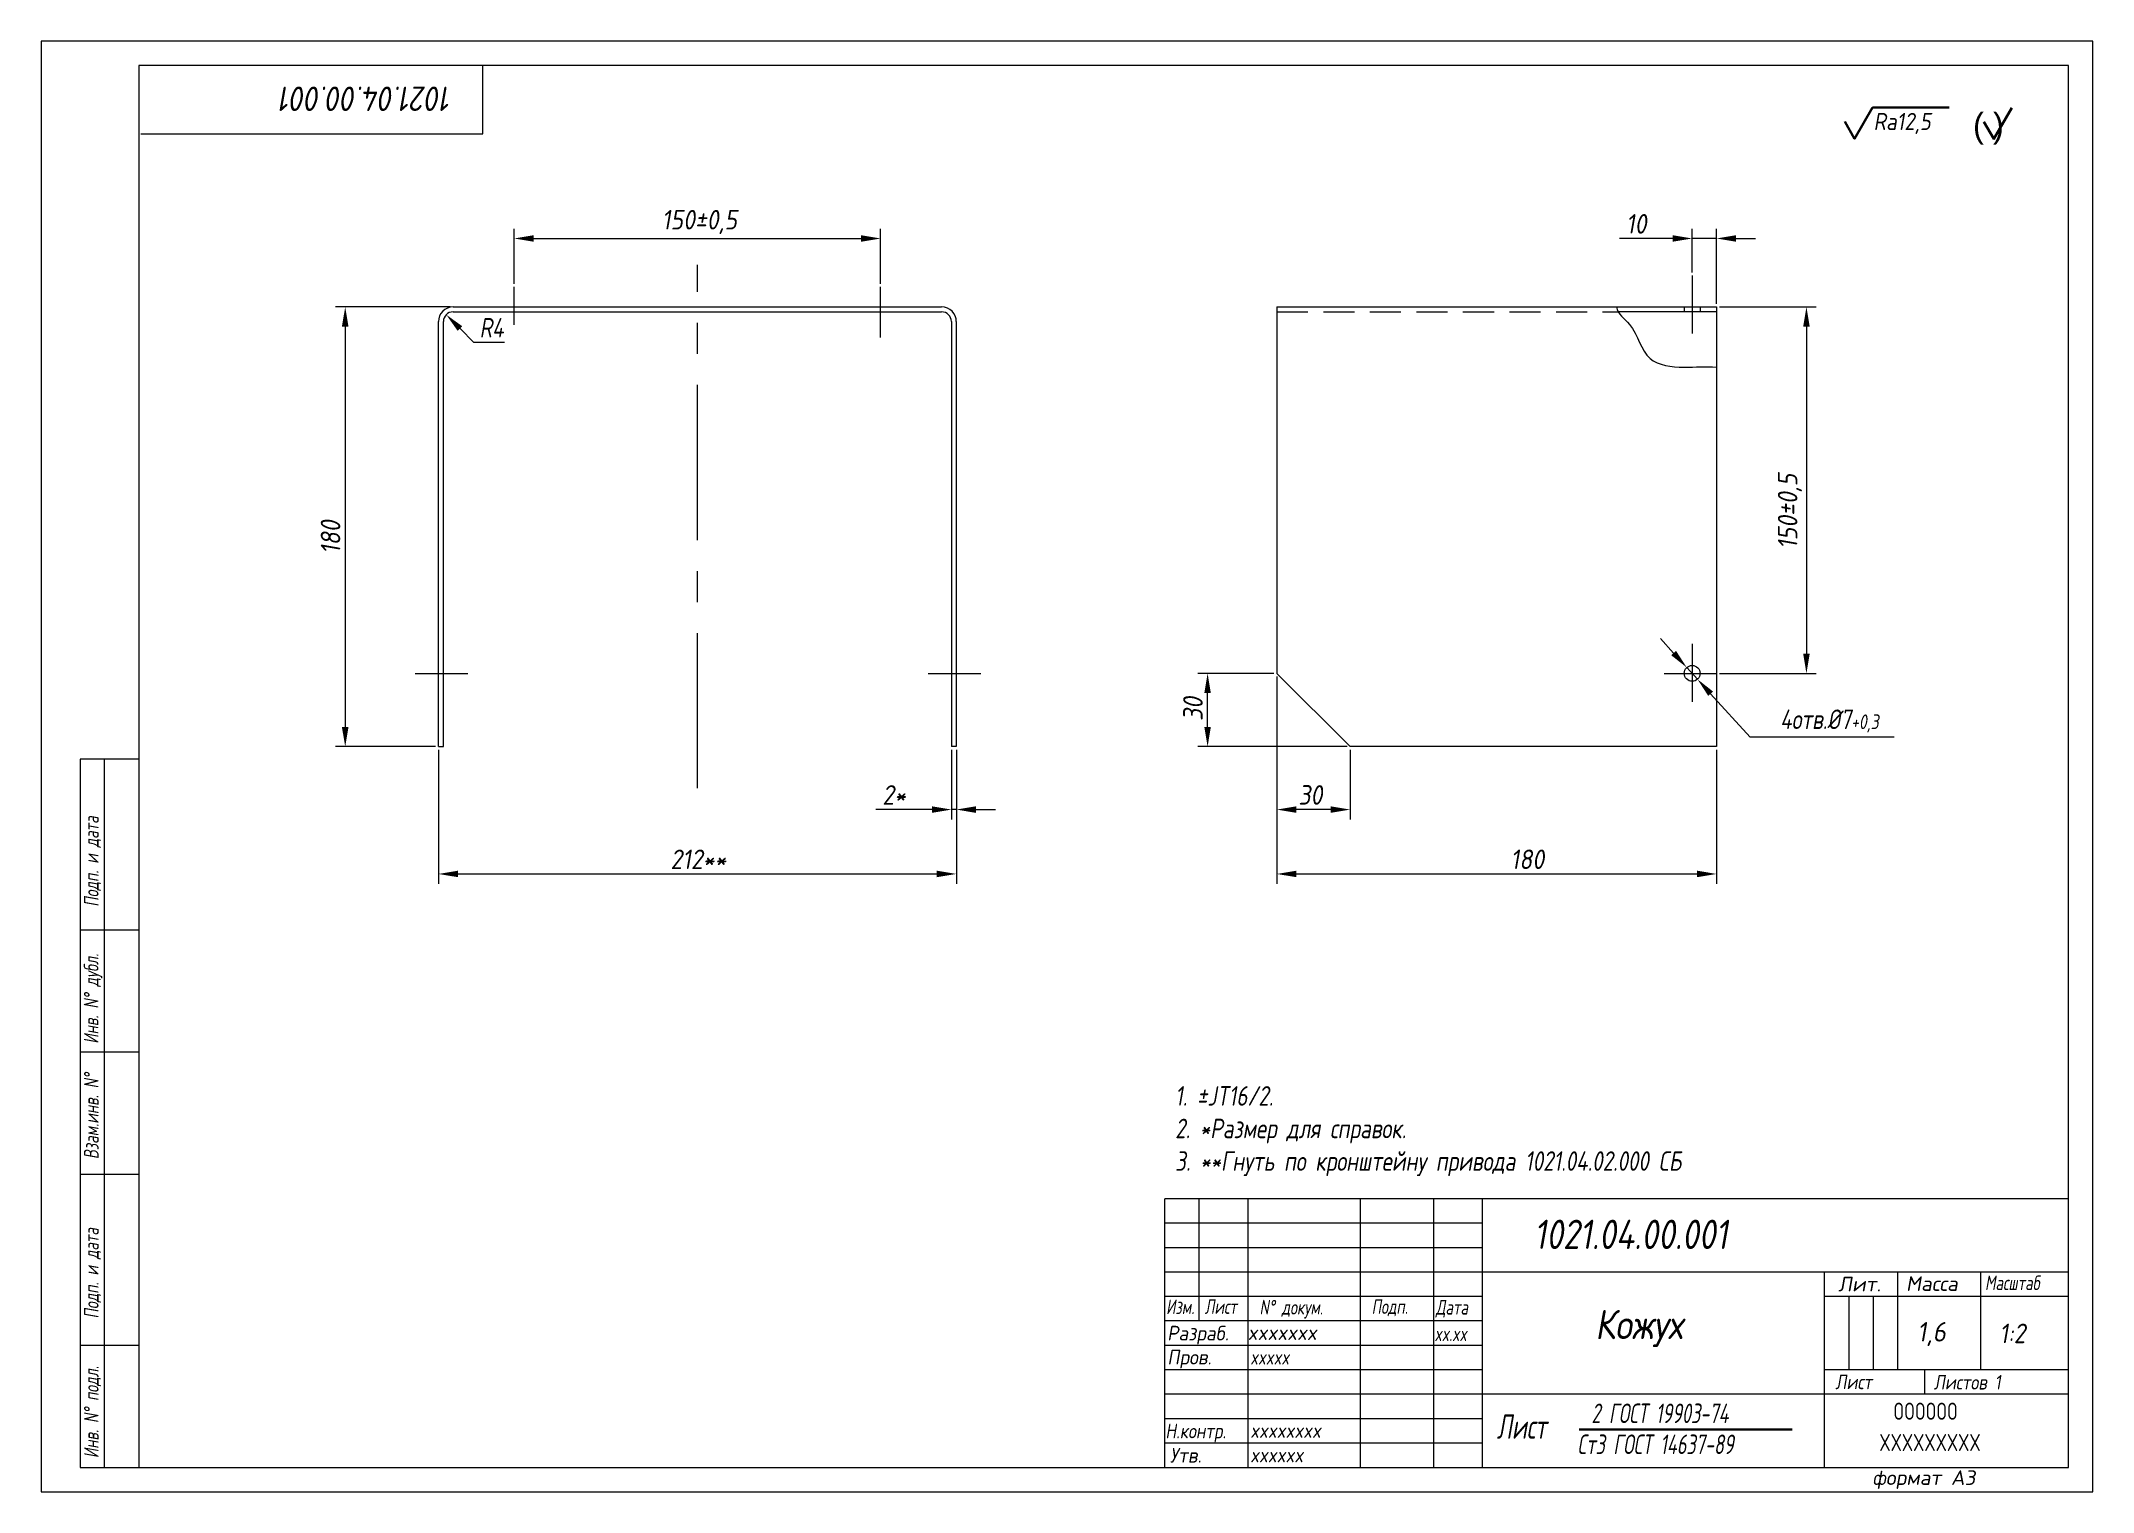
# Model space of a CAD drawing. Header units: millimetres. Extents: x 1490 to 2788, y -4564 to 680.
# Drawn here: x 1489.8 to 1909.8, y 382.9 to 679.9 of the extents above.
import ezdxf

# ---------------------------------------------------------------- set-up
doc = ezdxf.new("R2010")
doc.units = ezdxf.units.MM
doc.linetypes.add('CENTER', pattern=[50.8, 31.75, -6.35, 6.35, -6.35])
doc.linetypes.add('HIDDEN', pattern=[9.525, 6.35, -3.175])
for name, color, linetype, lineweight in [('Ax', 1, 'CENTER', 18), ('Dim', 3, 'Continuous', 40), ('Hidden', 6, 'HIDDEN', 18), ('Slim', 8, 'Continuous', 18), ('Text', 2, 'Continuous', 40), ('Wide', 31, 'Continuous', 60)]:
    doc.layers.add(name, color=color, linetype=linetype, lineweight=lineweight)
doc.styles.add('курсив', font='romans.shx', dxfattribs={"oblique": 10})
doc.styles.add('курсив 0_75', font='romans.shx', dxfattribs={"width": 0.75, "oblique": 10})
doc.styles.add('курсив 0_85', font='romans.shx', dxfattribs={"width": 0.85, "oblique": 10})
doc.dimstyles.new('к1_1св', dxfattribs={"dimtxt": 4, "dimasz": 4, "dimexe": 2, "dimexo": 0.625, "dimgap": 1, "dimtad": 1, "dimtoh": 1, "dimtxsty": 'курсив 0_75', "dimcen": 0, "dimadec": 0, "dimazin": 0, "dimtfac": 1, "dimtmove": 0, "dimatfit": 3, "dimldrblk": 'DOTSMALL', "dimfxl": 1, "dimlwd": 18, "dimlwe": 18, "dimarcsym": 0})
doc.dimstyles.new('к1_2', dxfattribs={"dimtxt": 4, "dimasz": 4, "dimexe": 2, "dimexo": 0.625, "dimgap": 1, "dimtad": 1, "dimlfac": 2, "dimtxsty": 'курсив 0_85', "dimcen": 0, "dimadec": 1, "dimazin": 0, "dimtfac": 1, "dimtmove": 0, "dimatfit": 3, "dimldrblk": 'DOTSMALL', "dimfxl": 1, "dimlwd": 18, "dimlwe": 18, "dimarcsym": 0})
doc.dimstyles.new('к1_2с', dxfattribs={"dimtxt": 4, "dimasz": 4, "dimexe": 2, "dimexo": 0.625, "dimgap": 1, "dimtad": 1, "dimlfac": 2, "dimtxsty": 'курсив 0_85', "dimcen": 0, "dimadec": 1, "dimazin": 0, "dimtfac": 1, "dimtmove": 0, "dimatfit": 3, "dimldrblk": 'DOTSMALL', "dimfxl": 1, "dimlwd": 18, "dimlwe": 18, "dimarcsym": 0})

# ---------------------------------------------------------------- blocks, each defined once
blk = doc.blocks.new('*D348')
at = {"layer": 'Defpoints', "color": 0, "transparency": 16777216}
for p in [(1571.11, 535.45), (1677.11, 535.45), (1677.11, 509.39)]:
    blk.add_point(p, dxfattribs=at)
at = {"layer": 'Dim', "color": 0, "lineweight": 18, "transparency": 16777216}
for p, q in [((1571.11, 534.83), (1571.11, 507.39)), ((1677.11, 534.83), (1677.11, 507.39)), ((1575.11, 509.39), (1673.11, 509.39))]:
    blk.add_line(p, q, dxfattribs=at)
at = {"layer": 'Dim', "color": 0, "transparency": 16777216}
for points in [[(1575.11, 510.06), (1575.11, 508.73), (1571.11, 509.39)], [(1673.11, 510.06), (1673.11, 508.73), (1677.11, 509.39)]]:
    blk.add_solid(points, dxfattribs=at)
at = {"layer": 'Dim', "color": 0, "transparency": 16777216, "insert": (1624.31, 512.39), "char_height": 4, "attachment_point": 5, "style": 'курсив 0_85'}
blk.add_mtext('212{\\H0.75x;\\S^ ;}**', dxfattribs=at)
blk = doc.blocks.new('_DotSmall')
at = {"color": 0, "linetype": 'ByBlock', "const_width": 0.5}
blk.add_lwpolyline([(-122670.93, 17467.94, 1), (-122670.8, 17467.94, 1)], format="xyb", close=True, dxfattribs=at)
blk = doc.blocks.new('*D349')
at = {"layer": 'Defpoints', "color": 0, "transparency": 16777216}
for p in [(1574.11, 625.45), (1552.02, 535.45), (1571.11, 535.45)]:
    blk.add_point(p, dxfattribs=at)
at = {"layer": 'Dim', "color": 0, "lineweight": 18, "transparency": 16777216}
for p, q in [((1573.48, 625.45), (1550.02, 625.45)), ((1552.02, 621.45), (1552.02, 539.45)), ((1570.48, 535.45), (1550.02, 535.45))]:
    blk.add_line(p, q, dxfattribs=at)
at = {"layer": 'Dim', "color": 0, "transparency": 16777216}
for points in [[(1551.35, 621.45), (1552.69, 621.45), (1552.02, 625.45)], [(1551.35, 539.45), (1552.69, 539.45), (1552.02, 535.45)]]:
    blk.add_solid(points, dxfattribs=at)
at = {"layer": 'Dim', "color": 0, "transparency": 16777216, "insert": (1549.02, 578.32), "char_height": 4, "attachment_point": 5, "rotation": 90, "style": 'курсив 0_85'}
blk.add_mtext('180', dxfattribs=at)
blk = doc.blocks.new('*D350')
at = {"layer": 'Defpoints', "color": 0, "transparency": 16777216}
for p in [(1661.61, 639.47), (1586.61, 629.55), (1661.61, 629.55)]:
    blk.add_point(p, dxfattribs=at)
at = {"layer": 'Dim', "color": 0, "lineweight": 18, "transparency": 16777216}
for p, q in [((1586.61, 630.17), (1586.61, 641.47)), ((1590.61, 639.47), (1657.61, 639.47)), ((1661.61, 630.17), (1661.61, 641.47))]:
    blk.add_line(p, q, dxfattribs=at)
at = {"layer": 'Dim', "color": 0, "transparency": 16777216}
for points in [[(1590.61, 640.14), (1590.61, 638.8), (1586.61, 639.47)], [(1657.61, 640.14), (1657.61, 638.8), (1661.61, 639.47)]]:
    blk.add_solid(points, dxfattribs=at)
at = {"layer": 'Dim', "color": 0, "transparency": 16777216, "insert": (1624.54, 642.85), "char_height": 4, "attachment_point": 5, "style": 'курсив 0_85'}
blk.add_mtext('150%%p0,5', dxfattribs=at)
blk = doc.blocks.new('*D351')
at = {"layer": 'Defpoints', "color": 0, "transparency": 16777216}
for p in [(1742.72, 550.45), (1832.72, 535.45), (1832.72, 509.39)]:
    blk.add_point(p, dxfattribs=at)
at = {"layer": 'Dim', "color": 0, "lineweight": 18, "transparency": 16777216}
for p, q in [((1742.72, 549.83), (1742.72, 507.39)), ((1832.72, 534.83), (1832.72, 507.39)), ((1746.72, 509.39), (1828.72, 509.39))]:
    blk.add_line(p, q, dxfattribs=at)
at = {"layer": 'Dim', "color": 0, "transparency": 16777216}
for points in [[(1746.72, 510.06), (1746.72, 508.73), (1742.72, 509.39)], [(1828.72, 510.06), (1828.72, 508.73), (1832.72, 509.39)]]:
    blk.add_solid(points, dxfattribs=at)
at = {"layer": 'Dim', "color": 0, "transparency": 16777216, "insert": (1793.99, 512.39), "char_height": 4, "attachment_point": 5, "style": 'курсив 0_85'}
blk.add_mtext('180', dxfattribs=at)
blk = doc.blocks.new('*D352')
at = {"layer": 'Defpoints', "color": 0, "transparency": 16777216}
for p in [(1832.72, 639.47), (1827.72, 631.9), (1832.72, 625.45)]:
    blk.add_point(p, dxfattribs=at)
at = {"layer": 'Dim', "color": 0, "lineweight": 18, "transparency": 16777216}
for p, q in [((1823.72, 639.47), (1812.86, 639.47)), ((1827.72, 632.53), (1827.72, 641.47)), ((1832.72, 639.47), (1827.72, 639.47)), ((1832.72, 626.08), (1832.72, 641.47)), ((1836.72, 639.47), (1840.72, 639.47))]:
    blk.add_line(p, q, dxfattribs=at)
at = {"layer": 'Dim', "color": 0, "transparency": 16777216}
for points in [[(1823.72, 640.14), (1823.72, 638.8), (1827.72, 639.47)], [(1836.72, 640.14), (1836.72, 638.8), (1832.72, 639.47)]]:
    blk.add_solid(points, dxfattribs=at)
at = {"layer": 'Dim', "color": 0, "transparency": 16777216, "insert": (1816.29, 642.47), "char_height": 4, "attachment_point": 5, "style": 'курсив 0_85'}
blk.add_mtext('10', dxfattribs=at)
blk = doc.blocks.new('*D353')
at = {"layer": 'Defpoints', "color": 0, "transparency": 16777216}
for p in [(1832.72, 625.45), (1832.72, 550.45), (1851.11, 550.45)]:
    blk.add_point(p, dxfattribs=at)
at = {"layer": 'Dim', "color": 0, "lineweight": 18, "transparency": 16777216}
for p, q in [((1833.34, 625.45), (1853.11, 625.45)), ((1851.11, 621.45), (1851.11, 554.45)), ((1833.34, 550.45), (1853.11, 550.45))]:
    blk.add_line(p, q, dxfattribs=at)
at = {"layer": 'Dim', "color": 0, "transparency": 16777216}
for points in [[(1850.45, 621.45), (1851.78, 621.45), (1851.11, 625.45)], [(1850.45, 554.45), (1851.78, 554.45), (1851.11, 550.45)]]:
    blk.add_solid(points, dxfattribs=at)
at = {"layer": 'Dim', "color": 0, "transparency": 16777216, "insert": (1847.73, 583.61), "char_height": 4, "attachment_point": 5, "rotation": 90, "style": 'курсив 0_85'}
blk.add_mtext('150%%p0,5', dxfattribs=at)
blk = doc.blocks.new('*D354')
at = {"layer": 'Defpoints', "color": 0, "transparency": 16777216}
for p in [(1676.11, 535.45), (1677.11, 535.45), (1677.11, 522.57)]:
    blk.add_point(p, dxfattribs=at)
at = {"layer": 'Dim', "color": 0, "lineweight": 18, "transparency": 16777216}
for p, q in [((1676.11, 534.83), (1676.11, 520.57)), ((1677.11, 534.83), (1677.11, 520.57)), ((1672.11, 522.57), (1660.65, 522.57)), ((1677.11, 522.57), (1676.11, 522.57)), ((1681.11, 522.57), (1685.11, 522.57))]:
    blk.add_line(p, q, dxfattribs=at)
at = {"layer": 'Dim', "color": 0, "transparency": 16777216}
for points in [[(1672.11, 523.24), (1672.11, 521.9), (1676.11, 522.57)], [(1681.11, 523.24), (1681.11, 521.9), (1677.11, 522.57)]]:
    blk.add_solid(points, dxfattribs=at)
at = {"layer": 'Dim', "color": 0, "transparency": 16777216, "insert": (1664.38, 525.57), "char_height": 4, "attachment_point": 5, "style": 'курсив 0_85'}
blk.add_mtext('2*', dxfattribs=at)
blk = doc.blocks.new('*D65')
at = {"layer": 'Defpoints', "color": 0, "transparency": 16777216}
for p in [(1572.7, 623.87), (1574.11, 622.45)]:
    blk.add_point(p, dxfattribs=at)
at = {"layer": 'Dim', "color": 0, "lineweight": 18, "transparency": 16777216}
for p, q in [((1578.34, 618.2), (1575.52, 621.03)), ((1584.6, 618.2), (1578.34, 618.2))]:
    blk.add_line(p, q, dxfattribs=at)
at = {"layer": 'Dim', "color": 0, "transparency": 16777216}
blk.add_solid([(1575.99, 621.5), (1575.04, 620.56), (1572.7, 623.87)], dxfattribs=at)
at = {"layer": 'Dim', "color": 0, "transparency": 16777216, "insert": (1581.98, 621.2), "char_height": 4, "attachment_point": 5, "style": 'курсив 0_75'}
blk.add_mtext('R4', dxfattribs=at)
blk = doc.blocks.new('*D355')
at = {"layer": 'Defpoints', "color": 0, "transparency": 16777216}
for p in [(1826.62, 551.65), (1828.81, 549.25)]:
    blk.add_point(p, dxfattribs=at)
at = {"layer": 'Dim', "color": 0, "lineweight": 18, "transparency": 16777216}
for p, q in [((1823.93, 554.61), (1821.24, 557.57)), ((1826.62, 551.65), (1828.81, 549.25)), ((1839.58, 537.41), (1831.5, 546.29)), ((1869.07, 537.41), (1839.58, 537.41))]:
    blk.add_line(p, q, dxfattribs=at)
at = {"layer": 'Dim', "color": 0, "transparency": 16777216}
for points in [[(1824.42, 555.06), (1823.44, 554.16), (1826.62, 551.65)], [(1831.99, 546.74), (1831.01, 545.84), (1828.81, 549.25)]]:
    blk.add_solid(points, dxfattribs=at)
at = {"layer": 'Dim', "color": 0, "transparency": 16777216, "insert": (1855.83, 540.7), "char_height": 4, "attachment_point": 5, "style": 'курсив 0_75'}
blk.add_mtext('4отв.%%c7{\\H0.75x\\S+0,3', dxfattribs=at)
blk = doc.blocks.new('*D185')
at = {"layer": 'Defpoints', "color": 0, "transparency": 16777216}
for p in [(1742.72, 550.45), (1757.72, 535.45), (1742.72, 522.57)]:
    blk.add_point(p, dxfattribs=at)
at = {"layer": 'Dim', "color": 0, "lineweight": 18, "transparency": 16777216}
for p, q in [((1742.72, 549.83), (1742.72, 520.57)), ((1757.72, 534.83), (1757.72, 520.57)), ((1753.72, 522.57), (1746.72, 522.57))]:
    blk.add_line(p, q, dxfattribs=at)
at = {"layer": 'Dim', "color": 0, "transparency": 16777216}
for points in [[(1746.72, 523.24), (1746.72, 521.9), (1742.72, 522.57)], [(1753.72, 523.24), (1753.72, 521.9), (1757.72, 522.57)]]:
    blk.add_solid(points, dxfattribs=at)
at = {"layer": 'Dim', "color": 0, "transparency": 16777216, "insert": (1749.58, 525.57), "char_height": 4, "attachment_point": 5, "style": 'курсив 0_85'}
blk.add_mtext('30', dxfattribs=at)
blk = doc.blocks.new('*D186')
at = {"layer": 'Defpoints', "color": 0, "transparency": 16777216}
for p in [(1728.54, 550.45), (1742.72, 550.45), (1757.72, 535.45)]:
    blk.add_point(p, dxfattribs=at)
at = {"layer": 'Dim', "color": 0, "lineweight": 18, "transparency": 16777216}
for p, q in [((1742.09, 550.45), (1726.54, 550.45)), ((1728.54, 539.45), (1728.54, 546.45)), ((1757.09, 535.45), (1726.54, 535.45))]:
    blk.add_line(p, q, dxfattribs=at)
at = {"layer": 'Dim', "color": 0, "transparency": 16777216}
for points in [[(1727.87, 546.45), (1729.2, 546.45), (1728.54, 550.45)], [(1727.87, 539.45), (1729.2, 539.45), (1728.54, 535.45)]]:
    blk.add_solid(points, dxfattribs=at)
at = {"layer": 'Dim', "color": 0, "transparency": 16777216, "insert": (1725.54, 543.17), "char_height": 4, "attachment_point": 5, "rotation": 90, "style": 'курсив 0_85'}
blk.add_mtext('30', dxfattribs=at)

msp = doc.modelspace()

# ---------------------------------------------------------------- linework, layer by layer
for p, q in [((1580.1743, 660.8935), (1580.1743, 674.8935)), ((1510.1743, 660.8935), (1580.1743, 660.8935)), ((1571.107, 535.4514), (1571.107, 622.4514)), ((1572.107, 535.4514), (1572.107, 622.4514)), ((1574.107, 625.4514), (1674.107, 625.4514)), ((1574.107, 624.4514), (1674.107, 624.4514)), ((1676.107, 622.4514), (1676.107, 535.4514)), ((1677.107, 622.4514), (1677.107, 535.4514)), ((1742.7157, 625.4514), (1742.7157, 550.4514)), ((1742.7157, 625.4514), (1832.7157, 625.4514)), ((1832.7157, 624.4514), (1812.5936, 624.4514)), ((1826.0907, 625.4514), (1826.0907, 624.4514)), ((1829.3407, 625.4514), (1829.3407, 624.4514)), ((1832.7157, 625.4514), (1832.7157, 535.4514)), ((1742.7157, 550.4514), (1757.7157, 535.4514)), ((1571.107, 535.4514), (1572.107, 535.4514)), ((1677.107, 535.4514), (1676.107, 535.4514)), ((1832.7157, 535.4514), (1757.7157, 535.4514)), ((1509.7616, 532.8874), (1497.7616, 532.8874)), ((1497.7616, 532.8874), (1497.7616, 387.8874)), ((1502.7621, 387.9577), (1502.7621, 532.8874)), ((1509.6923, 497.8877), (1497.7616, 497.8863)), ((1509.6751, 472.8877), (1497.7616, 472.8881)), ((1509.7616, 447.8878), (1497.7616, 447.8899)), ((1719.7616, 387.8874), (1719.7616, 442.8874)), ((1904.7616, 442.8874), (1719.7616, 442.8874)), ((1726.7616, 442.8874), (1726.7616, 417.8874)), ((1736.7616, 442.8874), (1736.7616, 387.8874)), ((1759.7616, 442.8874), (1759.7616, 387.8874)), ((1774.7616, 442.8874), (1774.7616, 387.8874)), ((1784.7616, 442.8874), (1784.7616, 387.8874)), ((1854.7616, 427.8874), (1784.7616, 427.8874)), ((1854.7616, 427.8874), (1854.7616, 387.8874)), ((1904.7616, 427.8874), (1854.7616, 427.8874)), ((1869.7616, 427.8874), (1869.7616, 407.8874)), ((1886.7616, 427.8874), (1886.7616, 407.8874)), ((1784.7616, 422.8874), (1719.7616, 422.8874)), ((1904.7616, 422.8874), (1854.7616, 422.8874)), ((1784.7616, 417.8874), (1719.7616, 417.8874)), ((1509.7616, 412.887), (1497.7616, 412.887)), ((1904.7616, 407.8874), (1854.7616, 407.8874)), ((1875.2661, 407.8874), (1875.2661, 402.8874)), ((1854.7616, 402.8874), (1784.7616, 402.8874)), ((1904.7616, 402.8874), (1854.7616, 402.8874)), ((1497.7616, 387.8874), (1509.7616, 387.8874))]:
    msp.add_line(p, q)
msp.add_lwpolyline([(1509.7616, 387.8874), (1904.7616, 387.8874), (1904.7616, 674.8874), (1509.7616, 674.8874)], close=True)
msp.add_circle((1827.7157, 550.4514), 1.625)
for centre, radius, start, end in [((1574.107, 622.4514), 3, 90, 180), ((1574.107, 622.4514), 2, 90, 180), ((1674.107, 622.4514), 3, 0, 90), ((1674.107, 622.4514), 2, 0, 90)]:
    msp.add_arc(centre, radius, start, end)
at = {"layer": 'Ax'}
for p, q in [((1624.107, 526.9369), (1624.107, 634.0804)), ((1827.7157, 631.9032), (1827.7157, 619.9987)), ((1586.607, 621.8115), (1586.607, 629.5475)), ((1661.607, 619.1824), (1661.607, 629.5475)), ((1827.7157, 556.5271), (1827.7157, 544.6226)), ((1566.3528, 550.4514), (1577.107, 550.4514)), ((1671.3528, 550.4514), (1682.107, 550.4514)), ((1821.9616, 550.4514), (1832.7157, 550.4514))]:
    msp.add_line(p, q, dxfattribs=at)
at = {"layer": 'Hidden'}
msp.add_line((1742.7157, 624.4514), (1812.5936, 624.4514), dxfattribs=at)
at = {"layer": 'Slim'}
for p, q in [((1784.7616, 437.8874), (1719.7616, 437.8874)), ((1784.7616, 432.8874), (1719.7616, 432.8874)), ((1784.7616, 427.8874), (1719.7616, 427.8874)), ((1859.7616, 422.8874), (1859.7616, 407.8874)), ((1864.7616, 422.8874), (1864.7616, 407.8874)), ((1784.7616, 412.8874), (1719.7616, 412.8874)), ((1784.7616, 407.8874), (1719.7616, 407.8874)), ((1784.7616, 402.8874), (1719.7616, 402.8874)), ((1784.7616, 397.8874), (1719.7616, 397.8874)), ((1784.7616, 392.8874), (1719.7616, 392.8874))]:
    msp.add_line(p, q, dxfattribs=at)
msp.add_lwpolyline([(1489.7616, 382.8874), (1909.7616, 382.8874), (1909.7616, 679.8874), (1489.7616, 679.8874)], close=True, dxfattribs=at)
msp.add_open_spline([(1812.2364, 625.4514), (1812.4533, 623.9845), (1816.4616, 621.3956), (1817.6413, 613.8506), (1826.0945, 612.8063), (1830.5082, 613.3834), (1832.7157, 613.1141)], degree=3, knots=[0, 0, 0, 0, 4.44863747, 12.57152296, 19.75071104, 26.4224152, 26.4224152, 26.4224152, 26.4224152], dxfattribs=at)
at = {"layer": 'Text', "ltscale": 6}
msp.add_line((1804.5852, 395.6454), (1848.1901, 395.6519), dxfattribs=at)
at = {"layer": 'Text'}
for points in [[(1858.9504, 663.4009), (1860.9772, 659.8904), (1864.6565, 666.2631), (1880.3197, 666.2631)], [(1887.4532, 663.3574), (1889.48, 659.8469), (1893.1593, 666.2196)]]:
    msp.add_lwpolyline(points, dxfattribs=at)

# ---------------------------------------------------------------- texts
at = {"layer": 'Text', "oblique": 10}
for s, height, rotation, style, width, p in [('1021.04.00.001', 5, 180, 'курсив', 0.85, (1573.9261, 670.5703)), ('Подп. и дата', 3, 90, 'курсив 0_75', 0.7, (1501.5515, 502.6706)), ('Инв. N%%D дубл.', 3, 90, 'курсив 0_75', 0.7, (1501.5178, 474.6345)), ('Взам.инв. N%%D', 3, 90, 'курсив 0_75', 0.7, (1501.5515, 451.0087)), ('Подп. и дата', 3, 90, 'курсив 0_75', 0.7, (1501.5515, 418.3834)), ('Инв. N%%D подл.', 3, 90, 'курсив 0_75', 0.7, (1501.5515, 389.8107))]:
    msp.add_text(s, height=height, rotation=rotation, dxfattribs=dict(at, style=style, width=width)).set_placement(p)
for s, height, style, width, p in [('Ra12,5', 3.5, 'курсив 0_85', 0.85, (1864.8493, 661.6717)), ('1021.04.00.001', 6, 'курсив', 0.8, (1795.3424, 432.6185)), ('Масштаб', 3, 'курсив', 0.7, (1887.6582, 424.2004)), ('Изм.', 3, 'курсив', 0.7, (1720.0402, 419.2826)), ('Лист', 3, 'курсив', 0.7, (1727.9409, 419.3309)), ('N%%D докум.', 3, 'курсив', 0.7, (1739.1695, 419.2102)), ('Подп.', 3, 'курсив', 0.7, (1762.1097, 419.3309)), ('Дата', 3, 'курсив', 0.7, (1775.2543, 419.1925)), ('Кожух', 6, 'курсив 0_85', 0.85, (1807.8596, 414.1743)), ('Разраб.', 3, 'курсив', 0.9, (1720.2752, 413.8929)), ('1,6', 4, 'курсив', 0.9, (1873.7976, 413.6762)), ('1:2', 4, 'курсив 0_85', 0.85, (1890.6167, 413.3428)), ('Пров.', 3, 'курсив', 0.9, (1720.3012, 408.9883)), ('xxxxx', 3, 'курсив', 0.75, (1737.267, 408.9666)), ('Лист ', 3, 'курсив', 0.8, (1857.0242, 403.9185)), ('Листов 1', 3, 'курсив', 0.8, (1877.1704, 403.855)), (' 2 ГОСТ 19903-74', 4, 'курсив 0_75', 0.65, (1805.3854, 396.9848)), ('Н.контр.', 3, 'курсив', 0.8, (1719.8918, 393.8694)), ('xxxxxxxx', 3, 'курсив 0_85', 0.85, (1737.267, 393.9666)), ('Лист', 5, 'курсив 0_75', 0.65, (1787.7249, 393.7761)), ('Утв.', 3, 'курсив', 0.9, (1720.8228, 388.8911)), ('xxxxxx', 3, 'курсив 0_85', 0.85, (1737.267, 388.9666)), ('Ст3 ГОСТ 14637-89', 4, 'курсив 0_75', 0.65, (1804.2432, 390.6442))]:
    msp.add_text(s, height=height, dxfattribs=dict(at, style=style, width=width)).set_placement(p)
at = {"layer": 'Text'}
msp.add_text('( )', height=5, dxfattribs=at).set_placement((1885.2103, 660.1756))
at = {"layer": 'Text', "style": 'курсив', "oblique": 10}
for s, p in [('Лит.', (1857.6052, 423.9478)), ('Масса', (1871.4985, 424.033)), ('формат А3', (1864.619, 384.3221))]:
    msp.add_text(s, height=3, dxfattribs=at).set_placement(p)
at = {"layer": 'Text', "ltscale": 0.8, "style": 'курсив', "oblique": 10}
for s, width, p in [('xxxxxxx', 0.95, (1736.7616, 414.0105)), ('xx.xx', 0.7, (1774.9878, 413.7805))]:
    msp.add_text(s, height=3, dxfattribs=dict(at, width=width)).set_placement(p)
at = {"layer": 'Text', "ltscale": 6, "insert": (1721.8984, 465.9616), "char_height": 4, "width": 177.752582, "attachment_point": 1, "style": 'курсив 0_75'}
msp.add_mtext('1. %%PJT16/2.\\P2. *Размер для справок.\\P3. **Гнуть по кронштейну привода 1021.04.02.000 СБ', dxfattribs=at)
at = {"layer": 'Wide', "lineweight": 50, "style": 'курсив', "width": 0.7}
for s, p in [('OOOOOO', (1868.9133, 397.6676)), ('XXXXXXXXX', (1866.0399, 391.2578))]:
    msp.add_text(s, height=3.5, dxfattribs=at).set_placement(p)

# ---------------------------------------------------------------- dimensions: what is measured, and where the dimension line sits
at = {"layer": 'Dim'}
for base, p1, p2, text, picture, middle in [((1661.607, 639.4692), (1586.607, 629.5475), (1661.607, 629.5475), '<>%%p0,5', '*D350', (1624.5357, 639.4692)), ((1677.107, 509.3946), (1571.107, 535.4514), (1677.107, 535.4514), '<>{\\H0.75x;\\S^ ;}**', '*D348', (1624.3061, 509.3946))]:
    dim = msp.add_linear_dim(base=base, p1=p1, p2=p2, text=text, dimstyle='к1_2', dxfattribs=at)
    dim.commit()
    dim.dimension.update_dxf_attribs({"geometry": picture, "text_midpoint": middle, "dimtype": 160})
for base, p1, p2, picture, middle in [((1832.7157, 639.4692), (1827.7157, 631.9032), (1832.7157, 625.4514), '*D352', (1816.2871, 639.4692)), ((1832.7157, 509.3946), (1742.7157, 550.4514), (1832.7157, 535.4514), '*D351', (1793.9891, 509.3946)), ((1742.7157, 522.5712), (1757.7157, 535.4514), (1742.7157, 550.4514), '*D185', (1749.582, 522.5712))]:
    dim = msp.add_linear_dim(base=base, p1=p1, p2=p2, dimstyle='к1_2', dxfattribs=at)
    dim.commit()
    dim.dimension.update_dxf_attribs({"geometry": picture, "text_midpoint": middle, "dimtype": 160})
for base, p1, p2, picture, middle in [((1552.0194, 535.4514), (1574.107, 625.4514), (1571.107, 535.4514), '*D349', (1552.0194, 578.3198)), ((1728.5358, 550.4514), (1757.7157, 535.4514), (1742.7157, 550.4514), '*D186', (1728.5358, 543.1738))]:
    dim = msp.add_linear_dim(base=base, p1=p1, p2=p2, angle=90, dimstyle='к1_2', dxfattribs=at)
    dim.commit()
    dim.dimension.update_dxf_attribs({"geometry": picture, "text_midpoint": middle, "dimtype": 160})
dim = msp.add_radius_dim(center=(1574.107, 622.4514), mpoint=(1572.6971, 623.8699), text='R4', dimstyle='к1_1св', dxfattribs=at)
dim.commit()
dim.dimension.update_dxf_attribs({"geometry": '*D65', "text_midpoint": (1581.9792, 618.1957), "dimtype": 164})
dim = msp.add_linear_dim(base=(1851.1135, 550.4514), p1=(1832.7157, 625.4514), p2=(1832.7157, 550.4514), angle=90, text='<>%%p0,5', dimstyle='к1_2', dxfattribs=at)
dim.commit()
dim.dimension.update_dxf_attribs({"geometry": '*D353', "text_midpoint": (1851.1135, 583.6095), "dimtype": 160})
dim = msp.add_diameter_dim_2p(p1=(1826.6221, 551.6533), p2=(1828.8093, 549.2495), text='4отв.%%c7{\\H0.75x\\S+0,3', dimstyle='к1_1св', dxfattribs=at)
dim.commit()
dim.dimension.update_dxf_attribs({"geometry": '*D355', "text_midpoint": (1855.8283, 537.4119), "dimtype": 163})
dim = msp.add_linear_dim(base=(1677.107, 522.5712), p1=(1676.107, 535.4514), p2=(1677.107, 535.4514), dimstyle='к1_2с', override={"dimpost": '*'}, dxfattribs=at)
dim.commit()
dim.dimension.update_dxf_attribs({"geometry": '*D354', "text_midpoint": (1664.3761, 522.5712), "dimtype": 160})

doc.saveas('drawing.dxf')
